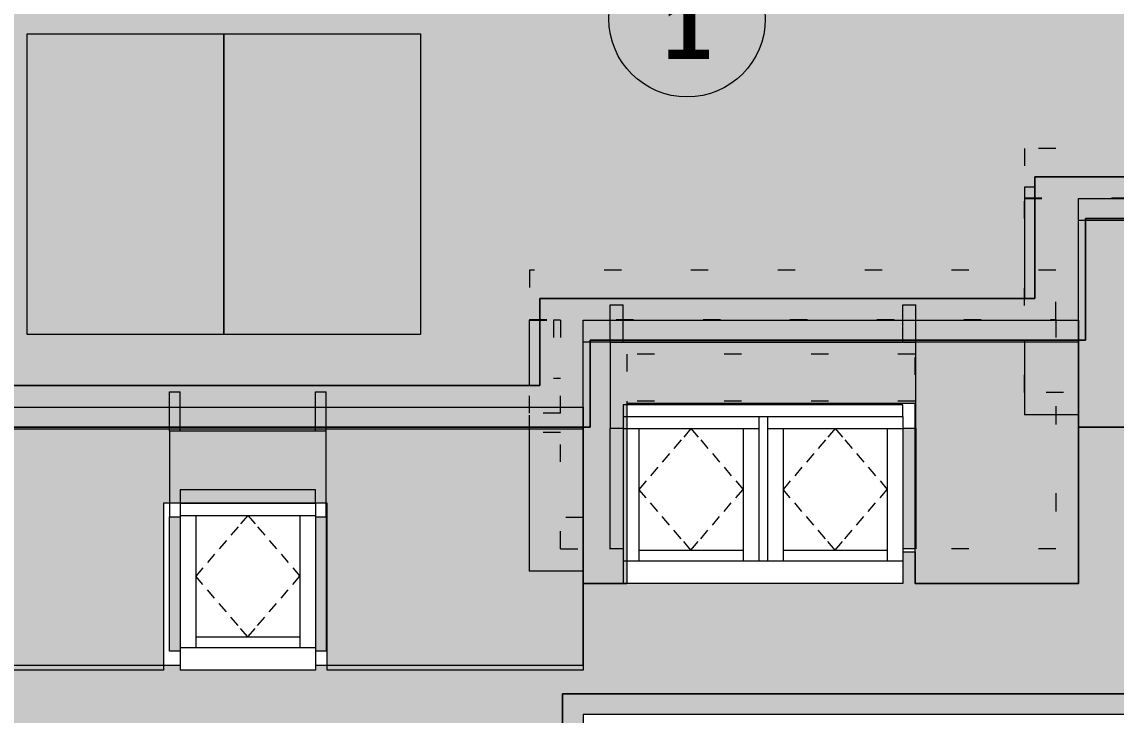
# Model space of a CAD drawing. Header units: metres. Extents: x -4 to 206, y -18 to 45.
# Drawn here: x 174.46 to 180.76, y 8.15 to 12.14 of the extents above; entities that cross this region are included whole.
import ezdxf

# ---------------------------------------------------------------- set-up
doc = ezdxf.new("R2010")
doc.units = ezdxf.units.M
doc.header["$MEASUREMENT"] = 0
doc.set_wipeout_variables(frame=1)
doc.linetypes.add('UNSICHTBAR', pattern=[0.4, 0, -0.4])
doc.linetypes.add('Wipeout_Contour', pattern=[1, 0, -1])
for name, color, linetype in [('110 Wand Aussen', 7, 'Continuous'), ('140 Brüstung', 7, 'Continuous'), ('310 Dachkonstruktion massiv', 7, 'Continuous'), ('325 Dachfenster', 7, 'Continuous'), ('330 Dachaufbau', 7, 'Continuous'), ('905 VP Beschriftung Übersicht.Übersicht', 7, 'Continuous'), ('925 Vorentwurf Beschriftung', 7, 'Continuous')]:
    doc.layers.add(name, color=color, linetype=linetype)
doc.styles.add('ERSTELLTER_STIL_8', font='arial.ttf')

# ---------------------------------------------------------------- blocks, each defined once
blk = doc.blocks.new('Wand_7_3', base_point=(177.6942, 10.4183))
at = {"layer": '110 Wand Aussen', "color": 7, "linetype": 'Continuous', "lineweight": 13, "flags": 128}
for points in [[(177.3842, 10.4183), (177.3842, 8.9733)], [(177.5642, 10.4183), (177.3842, 10.4183)], [(177.5692, 10.4183), (177.5642, 10.4183)], [(177.6892, 10.4183), (177.5692, 10.4183)], [(177.6942, 10.4183), (177.6892, 10.4183)], [(177.6942, 8.9733), (177.6942, 10.4183)], [(177.5642, 8.9733), (177.3842, 8.9733)], [(177.5692, 8.9733), (177.5642, 8.9733)], [(177.6892, 8.9733), (177.5692, 8.9733)], [(177.6942, 8.9733), (177.6892, 8.9733)]]:
    blk.add_lwpolyline(points, dxfattribs=at)
blk = doc.blocks.new('Wand_12_3', base_point=(180.5442, 11.1839))
at = {"layer": '110 Wand Aussen', "color": 7, "linetype": 'Continuous', "lineweight": 13, "flags": 128}
for points in [[(180.2342, 11.1839), (180.2342, 9.8733)], [(180.4142, 11.1839), (180.2342, 11.1839)], [(180.4192, 11.1839), (180.4142, 11.1839)], [(180.5392, 11.1839), (180.4192, 11.1839)], [(180.5442, 11.1839), (180.5392, 11.1839)], [(180.5442, 9.8733), (180.5442, 11.1839)], [(180.4142, 9.8733), (180.2342, 9.8733)], [(180.4192, 9.8733), (180.4142, 9.8733)], [(180.5392, 9.8733), (180.4192, 9.8733)], [(180.5442, 9.8733), (180.5392, 9.8733)]]:
    blk.add_lwpolyline(points, dxfattribs=at)
blk = doc.blocks.new('Wand_144_3', base_point=(177.5642, 10.4233))
at = {"color": 254, "linetype": 'Wipeout_Contour', "lineweight": 0, "ltscale": 710.873186}
blk.add_wipeout([(177.4442, 10.5434), (177.734, 10.3035), (177.7341, 10.3035), (177.7341, 10.5434)], dxfattribs=at).dxf.layer = '140 Brüstung'
at = {"color": 254, "linetype": 'Wipeout_Contour', "lineweight": 0, "ltscale": 533.920041}
blk.add_wipeout([(177.734, 9.8034), (177.4442, 10.0434), (177.4442, 9.8034)], dxfattribs=at).dxf.layer = '140 Brüstung'
at = {"color": 254, "linetype": 'Wipeout_Contour', "lineweight": 0, "ltscale": 533.629245}
blk.add_wipeout([(177.7341, 10.3035), (177.734, 10.3035), (177.7341, 10.3034)], dxfattribs=at).dxf.layer = '140 Brüstung'
at = {"color": 254, "linetype": 'Wipeout_Contour', "lineweight": 0, "ltscale": 710.75869}
blk.add_wipeout([(177.4442, 10.0434), (177.734, 9.8034), (177.7341, 9.8034), (177.7341, 10.0434)], dxfattribs=at).dxf.layer = '140 Brüstung'
at = {"color": 254, "linetype": 'Wipeout_Contour', "lineweight": 0, "ltscale": 889.087259}
blk.add_wipeout([(177.4442, 10.3035), (177.4442, 10.0434), (177.7341, 10.0434), (177.7341, 10.3034), (177.734, 10.3035)], dxfattribs=at).dxf.layer = '140 Brüstung'
at = {"color": 254, "linetype": 'Wipeout_Contour', "lineweight": 0, "ltscale": 534.004034}
blk.add_wipeout([(177.4442, 10.3035), (177.734, 10.3035), (177.4442, 10.5434)], dxfattribs=at).dxf.layer = '140 Brüstung'
at = {"layer": '140 Brüstung', "color": 7, "linetype": 'Continuous', "lineweight": 18, "flags": 128}
for points in [[(177.4442, 10.5434), (177.7341, 10.5434)], [(177.4442, 10.5434), (177.4442, 10.0434)]]:
    blk.add_lwpolyline(points, dxfattribs=at)
at = {"color": 254, "linetype": 'Wipeout_Contour', "lineweight": 0, "ltscale": 712.076614}
blk.add_wipeout([(177.7341, 10.3032), (177.7341, 9.8034), (177.7343, 9.8034), (177.7343, 10.3032)], dxfattribs=at).dxf.layer = '140 Brüstung'
at = {"layer": '140 Brüstung', "color": 7, "linetype": 'Continuous', "lineweight": 18}
for p, q in [((177.7341, 10.3034), (177.7341, 10.3035)), ((177.7341, 10.3034), (177.7341, 10.3032)), ((177.7341, 10.3032), (177.7341, 9.8034)), ((177.7341, 9.8034), (177.734, 9.8034))]:
    blk.add_line(p, q, dxfattribs=at)
at = {"layer": '140 Brüstung', "color": 7, "linetype": 'Continuous', "lineweight": 18, "flags": 128}
blk.add_lwpolyline([(177.7343, 9.8034), (177.7343, 10.3032)], dxfattribs=at)
blk = doc.blocks.new('Wand_145_3', base_point=(180.4142, 11.1233))
at = {"color": 254, "linetype": 'Wipeout_Contour', "lineweight": 0, "ltscale": 722.420857}
blk.add_wipeout([(180.2942, 11.2434), (180.584, 11.0035), (180.5841, 11.0035), (180.5841, 11.2434)], dxfattribs=at).dxf.layer = '140 Brüstung'
at = {"color": 254, "linetype": 'Wipeout_Contour', "lineweight": 0, "ltscale": 542.54014}
blk.add_wipeout([(180.584, 10.3035), (180.2942, 10.5434), (180.2942, 10.3035)], dxfattribs=at).dxf.layer = '140 Brüstung'
at = {"color": 254, "linetype": 'Wipeout_Contour', "lineweight": 0, "ltscale": 542.290334}
blk.add_wipeout([(180.5841, 11.0035), (180.584, 11.0035), (180.5841, 11.0034)], dxfattribs=at).dxf.layer = '140 Brüstung'
at = {"color": 254, "linetype": 'Wipeout_Contour', "lineweight": 0, "ltscale": 722.253828}
blk.add_wipeout([(180.2942, 10.5434), (180.584, 10.3035), (180.5841, 10.3035), (180.5841, 10.5434)], dxfattribs=at).dxf.layer = '140 Brüstung'
at = {"color": 254, "linetype": 'Wipeout_Contour', "lineweight": 0, "ltscale": 903.496325}
blk.add_wipeout([(180.2942, 11.0035), (180.2942, 10.5434), (180.5841, 10.5434), (180.5841, 11.0034), (180.584, 11.0035)], dxfattribs=at).dxf.layer = '140 Brüstung'
at = {"color": 254, "linetype": 'Wipeout_Contour', "lineweight": 0, "ltscale": 542.662816}
blk.add_wipeout([(180.2942, 11.0035), (180.584, 11.0035), (180.2942, 11.2434)], dxfattribs=at).dxf.layer = '140 Brüstung'
at = {"layer": '140 Brüstung', "color": 7, "linetype": 'Continuous', "lineweight": 18, "flags": 128}
for points in [[(180.2942, 11.2434), (180.5841, 11.2434)], [(180.2942, 11.2434), (180.2942, 10.5434)]]:
    blk.add_lwpolyline(points, dxfattribs=at)
at = {"color": 254, "linetype": 'Wipeout_Contour', "lineweight": 0, "ltscale": 723.596616}
blk.add_wipeout([(180.5841, 11.0032), (180.5841, 10.3035), (180.5843, 10.3035), (180.5843, 11.0032)], dxfattribs=at).dxf.layer = '140 Brüstung'
at = {"layer": '140 Brüstung', "color": 7, "linetype": 'Continuous', "lineweight": 18}
for p, q in [((180.5841, 11.0034), (180.5841, 11.0035)), ((180.5841, 11.0034), (180.5841, 11.0032)), ((180.5841, 11.0032), (180.5841, 10.3035)), ((180.5841, 10.3035), (180.584, 10.3035))]:
    blk.add_line(p, q, dxfattribs=at)
at = {"layer": '140 Brüstung', "color": 7, "linetype": 'Continuous', "lineweight": 18, "flags": 128}
blk.add_lwpolyline([(180.5843, 10.3035), (180.5843, 11.0032)], dxfattribs=at)
blk = doc.blocks.new('Wand_172_3', base_point=(172.0642, 9.9233))
at = {"color": 254, "linetype": 'Wipeout_Contour', "lineweight": 0, "ltscale": 518.011704}
blk.add_wipeout([(172.2343, 9.8032), (172.2341, 9.8033), (172.2341, 9.8032)], dxfattribs=at).dxf.layer = '140 Brüstung'
at = {"color": 254, "linetype": 'Wipeout_Contour', "lineweight": 0, "ltscale": 533.543053}
blk.add_wipeout([(177.734, 9.8034), (177.7341, 9.8033), (177.7341, 9.8034)], dxfattribs=at).dxf.layer = '140 Brüstung'
at = {"color": 254, "linetype": 'Wipeout_Contour', "lineweight": 0, "ltscale": 700.483587}
blk.add_wipeout([(177.4442, 10.0434), (172.2341, 10.0434), (172.2341, 9.8034), (177.4442, 9.8034)], dxfattribs=at).dxf.layer = '140 Brüstung'
at = {"color": 254, "linetype": 'Wipeout_Contour', "lineweight": 0, "ltscale": 712.058917}
blk.add_wipeout([(177.7341, 9.8033), (177.7343, 9.8032), (177.7343, 9.8034), (177.7341, 9.8034)], dxfattribs=at).dxf.layer = '140 Brüstung'
at = {"layer": '140 Brüstung', "color": 7, "linetype": 'Continuous', "lineweight": 18, "flags": 128}
blk.add_lwpolyline([(177.4442, 10.0434), (172.2341, 10.0434)], dxfattribs=at)
at = {"color": 254, "linetype": 'Wipeout_Contour', "lineweight": 0, "ltscale": 690.094685}
blk.add_wipeout([(172.2341, 9.8034), (172.2341, 9.8033), (172.2343, 9.8032), (172.2343, 9.8034)], dxfattribs=at).dxf.layer = '140 Brüstung'
at = {"color": 254, "linetype": 'Wipeout_Contour', "lineweight": 0, "ltscale": 878.552689}
blk.add_wipeout([(177.7341, 9.8033), (177.734, 9.8034), (172.2343, 9.8034), (172.2343, 9.8032), (177.7341, 9.8032)], dxfattribs=at).dxf.layer = '140 Brüstung'
at = {"layer": '140 Brüstung', "color": 7, "linetype": 'Continuous', "lineweight": 18}
for p in [(172.2341, 9.8033), (172.2343, 9.8034)]:
    blk.add_line(p, (172.2341, 9.8034), dxfattribs=at)
at = {"color": 254, "linetype": 'Wipeout_Contour', "lineweight": 0, "ltscale": 534.486729}
blk.add_wipeout([(177.7341, 9.8033), (177.7341, 9.8032), (177.7343, 9.8032)], dxfattribs=at).dxf.layer = '140 Brüstung'
at = {"layer": '140 Brüstung', "color": 7, "linetype": 'Continuous', "lineweight": 18}
for p, q in [((177.734, 9.8034), (172.2343, 9.8034)), ((177.7341, 9.8034), (177.734, 9.8034))]:
    blk.add_line(p, q, dxfattribs=at)
at = {"layer": '140 Brüstung', "color": 7, "linetype": 'Continuous', "lineweight": 18, "flags": 128}
for points in [[(172.2343, 9.8032), (177.7343, 9.8032)], [(177.7343, 9.8032), (177.7343, 9.8034)]]:
    blk.add_lwpolyline(points, dxfattribs=at)
blk = doc.blocks.new('Wand_174_3', base_point=(177.5642, 10.4233))
at = {"color": 254, "linetype": 'Wipeout_Contour', "lineweight": 0, "ltscale": 534.569961}
blk.add_wipeout([(177.7343, 10.3032), (177.7341, 10.3034), (177.7341, 10.3032)], dxfattribs=at).dxf.layer = '140 Brüstung'
at = {"color": 254, "linetype": 'Wipeout_Contour', "lineweight": 0, "ltscale": 542.164626}
blk.add_wipeout([(180.584, 10.3035), (180.5841, 10.3034), (180.5841, 10.3035)], dxfattribs=at).dxf.layer = '140 Brüstung'
at = {"color": 254, "linetype": 'Wipeout_Contour', "lineweight": 0, "ltscale": 717.271458}
blk.add_wipeout([(180.2942, 10.5434), (177.7341, 10.5434), (177.7341, 10.3035), (180.2942, 10.3035)], dxfattribs=at).dxf.layer = '140 Brüstung'
at = {"color": 254, "linetype": 'Wipeout_Contour', "lineweight": 0, "ltscale": 723.554374}
blk.add_wipeout([(180.5841, 10.3034), (180.5843, 10.3032), (180.5843, 10.3035), (180.5841, 10.3035)], dxfattribs=at).dxf.layer = '140 Brüstung'
at = {"layer": '140 Brüstung', "color": 7, "linetype": 'Continuous', "lineweight": 18, "flags": 128}
blk.add_lwpolyline([(180.2942, 10.5434), (177.7341, 10.5434)], dxfattribs=at)
at = {"color": 254, "linetype": 'Wipeout_Contour', "lineweight": 0, "ltscale": 712.173864}
blk.add_wipeout([(177.7341, 10.3035), (177.7341, 10.3034), (177.7343, 10.3032), (177.7343, 10.3035)], dxfattribs=at).dxf.layer = '140 Brüstung'
at = {"color": 254, "linetype": 'Wipeout_Contour', "lineweight": 0, "ltscale": 898.213795}
blk.add_wipeout([(180.5841, 10.3034), (180.584, 10.3035), (177.7343, 10.3035), (177.7343, 10.3032), (180.5841, 10.3032)], dxfattribs=at).dxf.layer = '140 Brüstung'
at = {"layer": '140 Brüstung', "color": 7, "linetype": 'Continuous', "lineweight": 18}
for p in [(177.7341, 10.3034), (177.7343, 10.3035)]:
    blk.add_line(p, (177.7341, 10.3035), dxfattribs=at)
at = {"color": 254, "linetype": 'Wipeout_Contour', "lineweight": 0, "ltscale": 543.106306}
blk.add_wipeout([(180.5841, 10.3034), (180.5841, 10.3032), (180.5843, 10.3032)], dxfattribs=at).dxf.layer = '140 Brüstung'
at = {"layer": '140 Brüstung', "color": 7, "linetype": 'Continuous', "lineweight": 18}
for p, q in [((180.584, 10.3035), (177.7343, 10.3035)), ((180.5841, 10.3035), (180.584, 10.3035))]:
    blk.add_line(p, q, dxfattribs=at)
at = {"layer": '140 Brüstung', "color": 7, "linetype": 'Continuous', "lineweight": 18, "flags": 128}
for points in [[(177.7343, 10.3032), (180.5843, 10.3032)], [(180.5843, 10.3032), (180.5843, 10.3035)]]:
    blk.add_lwpolyline(points, dxfattribs=at)
blk = doc.blocks.new('Wand_175_3', base_point=(180.4142, 11.1233))
at = {"color": 254, "linetype": 'Wipeout_Contour', "lineweight": 0, "ltscale": 543.227929}
blk.add_wipeout([(180.5843, 11.0032), (180.5841, 11.0034), (180.5841, 11.0032)], dxfattribs=at).dxf.layer = '140 Brüstung'
at = {"color": 254, "linetype": 'Wipeout_Contour', "lineweight": 0, "ltscale": 548.698682}
blk.add_wipeout([(182.7443, 11.0034), (182.7441, 11.0032), (182.7443, 11.0032)], dxfattribs=at).dxf.layer = '140 Brüstung'
at = {"color": 254, "linetype": 'Wipeout_Contour', "lineweight": 0, "ltscale": 728.01997}
blk.add_wipeout([(182.7443, 11.2434), (180.5841, 11.2434), (180.5841, 11.0035), (182.7443, 11.0035)], dxfattribs=at).dxf.layer = '140 Brüstung'
at = {"layer": '140 Brüstung', "color": 7, "linetype": 'Continuous', "lineweight": 18, "flags": 128}
blk.add_lwpolyline([(182.7443, 11.2434), (180.5841, 11.2434)], dxfattribs=at)
at = {"color": 254, "linetype": 'Wipeout_Contour', "lineweight": 0, "ltscale": 723.722014}
blk.add_wipeout([(180.5841, 11.0035), (180.5841, 11.0034), (180.5843, 11.0032), (180.5843, 11.0035)], dxfattribs=at).dxf.layer = '140 Brüstung'
at = {"color": 254, "linetype": 'Wipeout_Contour', "lineweight": 0, "ltscale": 727.990697}
blk.add_wipeout([(182.7441, 11.0035), (180.5843, 11.0035), (180.5843, 11.0032), (182.7441, 11.0032)], dxfattribs=at).dxf.layer = '140 Brüstung'
at = {"layer": '140 Brüstung', "color": 7, "linetype": 'Continuous', "lineweight": 18}
for p in [(180.5841, 11.0034), (180.5843, 11.0035)]:
    blk.add_line(p, (180.5841, 11.0035), dxfattribs=at)
at = {"color": 254, "linetype": 'Wipeout_Contour', "lineweight": 0, "ltscale": 732.345985}
blk.add_wipeout([(182.7441, 11.0035), (182.7441, 11.0032), (182.7443, 11.0034), (182.7443, 11.0035)], dxfattribs=at).dxf.layer = '140 Brüstung'
at = {"layer": '140 Brüstung', "color": 7, "linetype": 'Continuous', "lineweight": 18}
for p, q in [((182.7441, 11.0035), (180.5843, 11.0035)), ((182.7443, 11.0035), (182.7441, 11.0035)), ((182.7443, 11.0034), (182.7443, 11.0035))]:
    blk.add_line(p, q, dxfattribs=at)
at = {"layer": '140 Brüstung', "color": 7, "linetype": 'Continuous', "lineweight": 18, "flags": 128}
blk.add_lwpolyline([(180.5843, 11.0032), (182.7441, 11.0032)], dxfattribs=at)
blk = doc.blocks.new('Dachfläche_3_3', base_point=(180.2342, 10.0033))
at = {"layer": '310 Dachkonstruktion massiv', "color": 255, "linetype": 'UNSICHTBAR', "lineweight": 13, "flags": 128}
for points in [[(182.9143, 11.4062), (180.2342, 11.4062)], [(180.2342, 11.4062), (180.2342, 11.1233)], [(182.9143, 11.1233), (182.9143, 11.4062)], [(180.2342, 10.0033), (180.2342, 11.1233)], [(180.2342, 11.1233), (182.9143, 11.1233)], [(182.9143, 11.1233), (182.9143, 10.0033)], [(180.9593, 10.9227), (180.9593, 10.0033)], [(182.5893, 10.9227), (180.9593, 10.9227)], [(182.5893, 10.0033), (182.5893, 10.9227)], [(180.9593, 10.0033), (180.2342, 10.0033)], [(182.9143, 10.0033), (182.5893, 10.0033)]]:
    blk.add_lwpolyline(points, dxfattribs=at)
blk = doc.blocks.new('Dachfläche_4_3', base_point=(177.5643, 9.1033))
at = {"layer": '310 Dachkonstruktion massiv', "color": 255, "linetype": 'UNSICHTBAR', "lineweight": 13, "flags": 128}
for points in [[(177.3843, 10.4183), (177.5242, 10.4183)], [(177.3843, 9.8839), (177.3843, 10.4183)], [(177.5242, 10.4183), (177.5242, 10.0839)], [(177.5642, 10.4183), (177.5242, 10.4183)], [(177.5642, 10.4183), (177.5642, 10.0839)], [(177.6942, 9.1033), (177.6942, 10.4183)], [(177.6942, 10.4183), (180.4143, 10.4183)], [(180.4143, 10.4183), (180.4143, 9.1033)], [(177.5242, 10.0839), (177.5642, 10.0839)], [(177.5642, 9.8839), (177.5642, 10.0839)], [(177.9453, 9.9534), (177.9453, 9.1033)], [(179.6053, 9.9534), (177.9453, 9.9534)], [(179.6053, 9.1033), (179.6053, 9.9534)], [(177.5642, 9.8839), (177.3843, 9.8839)], [(177.5643, 9.1033), (177.5643, 9.2833)], [(177.6942, 9.2833), (177.5643, 9.2833)], [(177.5643, 9.1033), (177.6942, 9.1033)], [(177.9453, 9.1033), (177.6942, 9.1033)], [(180.4143, 9.1033), (179.6053, 9.1033)]]:
    blk.add_lwpolyline(points, dxfattribs=at)
blk = doc.blocks.new('Dachfläche_6_3', base_point=(180.2342, 10.0033))
at = {"layer": '310 Dachkonstruktion massiv', "color": 255, "linetype": 'UNSICHTBAR', "lineweight": 13, "flags": 128}
for points in [[(180.2342, 10.0033), (180.2342, 11.1183)], [(180.2342, 11.1183), (182.9143, 11.1183)], [(182.9143, 11.1183), (182.9143, 10.0033)], [(180.9593, 10.7839), (180.9593, 10.0033)], [(182.5893, 10.7839), (180.9593, 10.7839)], [(182.5893, 10.0033), (182.5893, 10.7839)], [(180.9593, 10.0033), (180.2342, 10.0033)], [(182.9143, 10.0033), (182.5893, 10.0033)]]:
    blk.add_lwpolyline(points, dxfattribs=at)
blk = doc.blocks.new('Dachfläche_7_3', base_point=(177.5643, 9.1033))
at = {"layer": '310 Dachkonstruktion massiv', "color": 255, "linetype": 'UNSICHTBAR', "lineweight": 13, "flags": 128}
for points in [[(180.4143, 10.7062), (177.3843, 10.7062)], [(177.3843, 10.7062), (177.3843, 10.4233)], [(180.4143, 10.4233), (180.4143, 10.7062)], [(177.3843, 9.772), (177.3843, 10.4233)], [(177.3843, 10.4233), (180.4143, 10.4233)], [(180.4143, 10.4233), (180.4143, 9.1033)], [(177.9453, 10.2233), (177.9453, 9.1033)], [(179.6053, 10.2233), (177.9453, 10.2233)], [(179.6053, 9.1033), (179.6053, 10.2233)], [(177.5643, 9.772), (177.3843, 9.772)], [(177.5643, 9.1033), (177.5643, 9.772)], [(177.9453, 9.1033), (177.5643, 9.1033)], [(180.4143, 9.1033), (179.6053, 9.1033)]]:
    blk.add_lwpolyline(points, dxfattribs=at)
blk = doc.blocks.new('VELUX SlopeRoofBundle[8]_3', base_point=(168.0292, 39.9833))
at = {"color": 254, "linetype": 'Wipeout_Contour', "lineweight": 0, "ltscale": 703.874965}
blk.add_wipeout([(175.3742, 8.4033), (176.1542, 8.4033), (176.1542, 8.5321), (175.3742, 8.5321)], dxfattribs=at).dxf.layer = '325 Dachfenster'
at = {"layer": '325 Dachfenster', "linetype": 'Continuous', "lineweight": 0, "flags": 128}
blk.add_lwpolyline([(176.1542, 8.4033), (175.3742, 8.4033)], dxfattribs=at)
at = {"color": 254, "linetype": 'Wipeout_Contour', "lineweight": 0, "ltscale": 703.971846}
blk.add_wipeout([(175.3742, 8.5321), (176.1542, 8.5321), (176.1542, 9.365), (175.3742, 9.365)], dxfattribs=at).dxf.layer = '325 Dachfenster'
at = {"layer": '325 Dachfenster', "linetype": 'Continuous', "lineweight": 0, "flags": 128}
for points in [[(175.3742, 9.365), (176.1542, 9.365)], [(175.3742, 9.365), (175.3742, 9.2873), (175.3742, 8.5321), (175.3742, 8.5133), (175.3742, 8.4033)], [(176.1542, 9.365), (176.1542, 9.2873), (176.1542, 8.5321), (176.1542, 8.5133), (176.1542, 8.4033)], [(175.3742, 9.2943), (176.1542, 9.2943)], [(175.4642, 9.2943), (175.4642, 8.5321)], [(175.7642, 9.2943), (175.7227, 9.246)], [(175.7642, 9.2943), (175.8058, 9.246)], [(176.0642, 9.2943), (176.0642, 8.5321)], [(175.7082, 9.2291), (175.6667, 9.1807)], [(175.8203, 9.2291), (175.8618, 9.1807)], [(175.6407, 9.1505), (175.5992, 9.1022)], [(175.8877, 9.1505), (175.9293, 9.1022)], [(175.5732, 9.0719), (175.5317, 9.0236)], [(175.9552, 9.0719), (175.9967, 9.0236)], [(175.5058, 8.9934), (175.4642, 8.945)], [(175.5058, 8.8967), (175.4642, 8.945)], [(176.0227, 8.9934), (176.0642, 8.945)], [(176.0227, 8.8967), (176.0642, 8.945)], [(175.5732, 8.8181), (175.5317, 8.8665)], [(175.9552, 8.8181), (175.9967, 8.8665)], [(175.6407, 8.7395), (175.5992, 8.7879)], [(175.8877, 8.7395), (175.9293, 8.7879)], [(175.7082, 8.661), (175.6667, 8.7093)], [(175.8203, 8.661), (175.8618, 8.7093)], [(175.7642, 8.5957), (175.7227, 8.6441)], [(175.7642, 8.5957), (175.8058, 8.6441)], [(175.4642, 8.5957), (176.0642, 8.5957)], [(176.1542, 8.5321), (175.3742, 8.5321)]]:
    blk.add_lwpolyline(points, dxfattribs=at)
blk = doc.blocks.new('Dachfläche_12_3', base_point=(176.2142, 8.5133))
at = {"layer": '325 Dachfenster', "linetype": 'Continuous', "lineweight": 0, "true_color": 0x000000}
for points in [[(175.3742, 8.5321), (175.3742, 9.2873), (175.3142, 9.2873), (175.3142, 8.5133), (175.3742, 8.5133)], [(176.1542, 8.5133), (176.2142, 8.5133), (176.2142, 9.2873), (176.1542, 9.2873), (176.1542, 8.5321)]]:
    blk.add_hatch(color=18, dxfattribs=at).paths.add_polyline_path(points)
at = {"layer": '325 Dachfenster', "color": 7, "linetype": 'Continuous', "lineweight": 13, "true_color": 0xf4f4f4, "flags": 128}
for points in [[(175.3142, 10.0061), (175.3742, 10.0061)], [(175.3142, 9.7822), (175.3142, 10.0061)], [(175.3742, 9.7822), (175.3742, 10.0061)], [(176.1542, 10.0061), (176.2142, 10.0061)], [(176.1542, 9.7822), (176.1542, 10.0061)], [(176.2142, 9.7822), (176.2142, 10.0061)], [(175.3142, 9.7822), (176.2142, 9.7822)], [(175.3142, 9.7822), (175.3142, 9.2873)], [(176.2142, 9.2873), (176.2142, 9.7822)], [(175.3742, 9.4428), (175.3742, 9.365)], [(176.1542, 9.4428), (175.3742, 9.4428)], [(176.1542, 9.365), (176.1542, 9.4428)], [(175.3142, 9.2873), (175.3742, 9.2873)], [(175.3142, 8.5133), (175.3142, 9.2873)], [(176.1542, 9.2873), (176.2142, 9.2873)], [(176.2142, 9.2873), (176.2142, 8.5133)], [(175.3742, 8.5133), (175.3142, 8.5133)], [(176.2142, 8.5133), (176.1542, 8.5133)]]:
    blk.add_lwpolyline(points, dxfattribs=at)
at = {"layer": '325 Dachfenster', "linetype": 'Continuous', "lineweight": 0}
blk.add_blockref('VELUX SlopeRoofBundle[8]_3', (168.0292, 39.9833), dxfattribs=at)
blk = doc.blocks.new('VELUX SlopeRoofBundle[12]_3', base_point=(168.0292, 39.9833))
at = {"color": 254, "linetype": 'Wipeout_Contour', "lineweight": 0, "ltscale": 714.210862}
blk.add_wipeout([(177.9242, 9.0321), (177.9242, 8.9033), (178.7292, 8.9033), (178.7292, 9.0321)], dxfattribs=at).dxf.layer = '325 Dachfenster'
at = {"color": 254, "linetype": 'Wipeout_Contour', "lineweight": 0, "ltscale": 717.426806}
blk.add_wipeout([(178.7292, 8.9033), (179.5342, 8.9033), (179.5342, 9.0321), (178.7292, 9.0321)], dxfattribs=at).dxf.layer = '325 Dachfenster'
at = {"layer": '325 Dachfenster', "linetype": 'Continuous', "lineweight": 0, "flags": 128}
blk.add_lwpolyline([(179.5342, 8.9033), (178.7292, 8.9033), (177.9242, 8.9033)], dxfattribs=at)
at = {"color": 254, "linetype": 'Wipeout_Contour', "lineweight": 0, "ltscale": 715.919238}
blk.add_wipeout([(177.9242, 9.0321), (179.5342, 9.0321), (179.5342, 9.865), (177.9242, 9.865)], dxfattribs=at).dxf.layer = '325 Dachfenster'
at = {"layer": '325 Dachfenster', "linetype": 'Continuous', "lineweight": 0, "flags": 128}
for points in [[(177.9242, 9.865), (178.7042, 9.865), (178.7542, 9.865), (179.5342, 9.865)], [(177.9242, 9.865), (177.9242, 9.7978), (177.9242, 9.1033), (177.9242, 9.0321), (177.9242, 8.9033)], [(178.7042, 9.865), (178.7042, 9.0321)], [(178.7542, 9.865), (178.7542, 9.0321)], [(179.5342, 9.865), (179.5342, 9.7978), (179.5342, 9.1033), (179.5342, 9.0321), (179.5342, 8.9033)], [(177.9242, 9.7943), (178.7042, 9.7943)], [(178.0142, 9.7943), (178.0142, 9.0321)], [(178.3142, 9.7943), (178.2727, 9.746)], [(178.3142, 9.7943), (178.3558, 9.746)], [(178.6142, 9.7943), (178.6142, 9.0321)], [(178.7542, 9.7943), (179.5342, 9.7943)], [(178.8442, 9.7943), (178.8442, 9.0321)], [(179.1442, 9.7943), (179.1027, 9.746)], [(179.1442, 9.7943), (179.1858, 9.746)], [(179.4442, 9.7943), (179.4442, 9.0321)], [(178.2582, 9.7291), (178.2167, 9.6807)], [(178.3703, 9.7291), (178.4118, 9.6807)], [(179.0882, 9.7291), (179.0467, 9.6807)], [(179.2003, 9.7291), (179.2418, 9.6807)], [(178.1907, 9.6505), (178.1492, 9.6022)], [(178.4377, 9.6505), (178.4793, 9.6022)], [(179.0207, 9.6505), (178.9792, 9.6022)], [(179.2677, 9.6505), (179.3093, 9.6022)], [(178.1232, 9.5719), (178.0817, 9.5236)], [(178.5052, 9.5719), (178.5467, 9.5236)], [(178.9532, 9.5719), (178.9117, 9.5236)], [(179.3352, 9.5719), (179.3767, 9.5236)], [(178.0558, 9.4934), (178.0142, 9.445)], [(178.5727, 9.4934), (178.6142, 9.445)], [(178.8858, 9.4934), (178.8442, 9.445)], [(179.4027, 9.4934), (179.4442, 9.445)], [(178.0558, 9.3967), (178.0142, 9.445)], [(178.5727, 9.3967), (178.6142, 9.445)], [(178.8858, 9.3967), (178.8442, 9.445)], [(179.4027, 9.3967), (179.4442, 9.445)], [(178.1232, 9.3181), (178.0817, 9.3665)], [(178.5052, 9.3181), (178.5467, 9.3665)], [(178.9532, 9.3181), (178.9117, 9.3665)], [(179.3352, 9.3181), (179.3767, 9.3665)], [(178.1907, 9.2395), (178.1492, 9.2879)], [(178.4377, 9.2395), (178.4793, 9.2879)], [(179.0207, 9.2395), (178.9792, 9.2879)], [(179.2677, 9.2395), (179.3093, 9.2879)], [(178.2582, 9.161), (178.2167, 9.2093)], [(178.3703, 9.161), (178.4118, 9.2093)], [(179.0882, 9.161), (179.0467, 9.2093)], [(179.2003, 9.161), (179.2418, 9.2093)], [(178.3142, 9.0957), (178.2727, 9.1441)], [(178.3142, 9.0957), (178.3558, 9.1441)], [(179.1442, 9.0957), (179.1027, 9.1441)], [(179.1442, 9.0957), (179.1858, 9.1441)], [(178.0142, 9.0957), (178.6142, 9.0957)], [(178.8442, 9.0957), (179.4442, 9.0957)], [(179.5342, 9.0321), (177.9242, 9.0321)]]:
    blk.add_lwpolyline(points, dxfattribs=at)
blk = doc.blocks.new('Dachfläche_16_3', base_point=(179.6092, 9.1033))
at = {"layer": '325 Dachfenster', "linetype": 'Continuous', "lineweight": 0, "true_color": 0x000000}
for points in [[(177.9242, 9.7978), (177.8492, 9.7978), (177.8492, 9.1033), (177.9242, 9.1033)], [(179.5342, 9.7978), (179.5342, 9.1033), (179.6092, 9.1033), (179.6092, 9.7978)]]:
    blk.add_hatch(color=18, dxfattribs=at).paths.add_polyline_path(points)
at = {"layer": '325 Dachfenster', "color": 7, "linetype": 'Continuous', "lineweight": 13, "true_color": 0xf4f4f4, "flags": 128}
for points in [[(177.8492, 10.5061), (177.9242, 10.5061)], [(177.8492, 10.2928), (177.8492, 10.5061)], [(177.9242, 10.2928), (177.9242, 10.5061)], [(179.5342, 10.5061), (179.6092, 10.5061)], [(179.5342, 10.2928), (179.5342, 10.5061)], [(179.6092, 10.2928), (179.6092, 10.5061)], [(177.8492, 10.2928), (179.6092, 10.2928)], [(177.8492, 10.2928), (177.8492, 9.7978)], [(179.6092, 9.7978), (179.6092, 10.2928)], [(177.9242, 9.9323), (177.9242, 9.865)], [(179.5342, 9.9323), (177.9242, 9.9323)], [(179.5342, 9.865), (179.5342, 9.9323)], [(177.8492, 9.7978), (177.9242, 9.7978)], [(177.8492, 9.1033), (177.8492, 9.7978)], [(179.5342, 9.7978), (179.6092, 9.7978)], [(179.6092, 9.7978), (179.6092, 9.1033)], [(177.9242, 9.1033), (177.8492, 9.1033)], [(179.6092, 9.1033), (179.5342, 9.1033)]]:
    blk.add_lwpolyline(points, dxfattribs=at)
at = {"layer": '325 Dachfenster', "linetype": 'Continuous', "lineweight": 0}
blk.add_blockref('VELUX SlopeRoofBundle[12]_3', (168.0292, 39.9833), dxfattribs=at)
blk = doc.blocks.new('Dachfläche_20_3', base_point=(180.5442, 11.1183))
at = {"layer": '330 Dachaufbau', "linetype": 'Continuous', "lineweight": 0, "true_color": 0x000000}
blk.add_hatch(color=18, dxfattribs=at).paths.add_polyline_path([(182.7842, 9.8033), (182.7842, 11.1183), (180.5442, 11.1183), (180.5442, 9.8033), (180.909, 9.8033), (180.909, 10.5088), (182.569, 10.5088), (182.569, 9.8033)])
at = {"layer": '330 Dachaufbau', "color": 7, "linetype": 'Continuous', "lineweight": 18, "flags": 128}
for points in [[(180.5442, 11.1183), (182.7842, 11.1183)], [(180.5442, 9.8033), (180.5442, 11.1183)], [(182.7842, 11.1183), (182.7842, 9.8033)], [(180.909, 10.5088), (180.909, 9.8033)], [(182.569, 10.5088), (180.909, 10.5088)], [(182.569, 9.8033), (182.569, 10.5088)], [(180.909, 9.8033), (180.5442, 9.8033)], [(182.7842, 9.8033), (182.569, 9.8033)]]:
    blk.add_lwpolyline(points, dxfattribs=at)
blk = doc.blocks.new('Dachfläche_21_3', base_point=(172.1942, 9.9183))
at = {"layer": '330 Dachaufbau', "linetype": 'Continuous', "lineweight": 0, "true_color": 0x000000}
blk.add_hatch(color=18, dxfattribs=at).paths.add_polyline_path([(177.6942, 9.9183), (172.1942, 9.9183), (172.1942, 8.4033), (172.9791, 8.4033), (172.9791, 9.365), (173.9211, 9.365), (173.9211, 8.4033), (175.2791, 8.4033), (175.2791, 9.365), (176.2211, 9.365), (176.2211, 8.4033), (177.6942, 8.4033)])
at = {"layer": '330 Dachaufbau', "color": 7, "linetype": 'Continuous', "lineweight": 18, "flags": 128}
for points in [[(172.1942, 8.4033), (172.1942, 9.9183)], [(172.1942, 9.9183), (177.6942, 9.9183)], [(177.6942, 9.9183), (177.6942, 8.4033)], [(172.9791, 9.365), (172.9791, 8.4033)], [(173.9211, 9.365), (172.9791, 9.365)], [(173.9211, 8.4033), (173.9211, 9.365)], [(175.2791, 9.365), (175.2791, 8.4033)], [(176.2211, 9.365), (175.2791, 9.365)], [(176.2211, 8.4033), (176.2211, 9.365)], [(172.9791, 8.4033), (172.1942, 8.4033)], [(175.2791, 8.4033), (173.9211, 8.4033)], [(177.6942, 8.4033), (176.2211, 8.4033)]]:
    blk.add_lwpolyline(points, dxfattribs=at)
blk = doc.blocks.new('Dachfläche_22_3', base_point=(177.6942, 10.4183))
at = {"layer": '330 Dachaufbau', "linetype": 'Continuous', "lineweight": 0, "true_color": 0x000000}
blk.add_hatch(color=18, dxfattribs=at).paths.add_polyline_path([(179.6053, 9.9398), (179.6053, 8.9033), (180.5442, 8.9033), (180.5442, 10.4183), (177.6942, 10.4183), (177.6942, 8.9033), (177.9453, 8.9033), (177.9453, 9.9398)])
at = {"layer": '330 Dachaufbau', "color": 7, "linetype": 'Continuous', "lineweight": 18, "flags": 128}
for points in [[(177.6942, 8.9033), (177.6942, 10.4183)], [(177.6942, 10.4183), (180.5442, 10.4183)], [(180.5442, 10.4183), (180.5442, 8.9033)], [(177.9453, 9.9398), (177.9453, 8.9033)], [(179.6053, 9.9398), (177.9453, 9.9398)], [(179.6053, 8.9033), (179.6053, 9.9398)], [(177.9453, 8.9033), (177.6942, 8.9033)], [(180.5442, 8.9033), (179.6053, 8.9033)]]:
    blk.add_lwpolyline(points, dxfattribs=at)

msp = doc.modelspace()

# ---------------------------------------------------------------- hatches: boundary and pattern name
at = {"layer": '905 VP Beschriftung Übersicht.Übersicht', "linetype": 'Continuous', "lineweight": 0}
h = msp.add_hatch(color=255, dxfattribs=at)
h.paths.add_polyline_path([(168.3445, 9.7484), (168.3338, 18.3683), (170.5242, 18.3683), (170.5242, 17.4083), (170.9742, 17.4083), (170.9742, 15.5233), (173.4543, 15.5233), (173.4543, 15.5383), (173.4801, 15.5383), (173.4801, 15.9433), (175.2342, 15.9433), (175.2342, 15.5933), (175.5942, 15.5933), (175.5942, 13.8033), (178.2142, 13.8033), (178.2142, 15.5933), (179.1742, 15.5933), (179.1742, 15.9433), (180.6143, 15.9433), (180.6143, 17.9183), (181.3642, 17.9183), (181.3642, 18.3683), (183.2542, 18.3683), (183.2542, 15.5232), (186.6586, 15.5232), (186.6429, 11.8684), (185.7142, 11.8684), (185.7142, 10.1234), (183.0343, 10.1234), (183.0343, 11.2434), (180.2942, 11.2434), (180.2942, 10.5434), (177.4442, 10.5434), (177.4442, 10.0434), (171.9442, 10.0434), (171.9442, 8.7234), (169.3643, 8.7234), (169.3643, 9.7484)])
h.paths.add_polyline_path([(182.8042, 14.5233), (183.1342, 14.5233), (183.1342, 14.1933), (182.8042, 14.1933)], flags=0)
for points in [[(174.4934, 12.0658), (175.626, 12.0658), (175.626, 10.3358), (174.4934, 10.3358)], [(175.626, 12.0658), (176.7585, 12.0658), (176.7585, 10.3358), (175.626, 10.3358)], [(169.1142, 8.4032), (169.1142, 8.4332), (177.6942, 8.4332), (177.6942, 8.9033), (177.9453, 8.9033), (177.9453, 9.0856), (179.6053, 9.0856), (179.6053, 8.9033), (180.5442, 8.9033), (180.5442, 9.8033), (186.4402, 9.8033), (186.4402, 8.8933), (182.8942, 8.8933), (182.8942, 8.2683), (177.5742, 8.2683), (177.5742, 7.4952), (177.0181, 7.4183), (171.8442, 7.4183), (171.8442, 6.7774), (168.5362, 6.7774), (168.5362, 8.4032)]]:
    msp.add_hatch(color=255, dxfattribs=at).paths.add_polyline_path(points)
at = {"layer": '925 Vorentwurf Beschriftung', "linetype": 'Continuous', "lineweight": 13}
msp.add_hatch(color=255, dxfattribs=at).paths.add_polyline_path([(168.5382, 6.7733), (171.8442, 6.7774), (171.8442, 7.4183), (177.0181, 7.4183), (177.5742, 7.4952), (177.5742, 8.2683), (182.8942, 8.2683), (182.8942, 8.8933), (186.4402, 8.8933), (186.4397, 8.7733), (183.0142, 8.7733), (183.0142, 8.1483), (177.6942, 8.1483), (177.6942, 7.3912), (177.0479, 7.2983), (171.9642, 7.2983), (171.9642, 6.6533), (168.5383, 6.6533)])

# ---------------------------------------------------------------- linework, layer by layer
at = {"layer": '905 VP Beschriftung Übersicht.Übersicht', "color": 7, "linetype": 'Continuous', "lineweight": 13, "flags": 128}
msp.add_lwpolyline([(183.0343, 11.2434), (180.2942, 11.2434), (180.2942, 10.5434), (177.4442, 10.5434), (177.4442, 10.0434), (171.9442, 10.0434), (171.9442, 8.7234), (169.3643, 8.7234), (169.3643, 9.7484), (168.3445, 9.7484), (168.3338, 18.3683)], dxfattribs=at)
for points in [[(174.4934, 12.0658), (175.626, 12.0658), (175.626, 10.3358), (174.4934, 10.3358)], [(175.626, 12.0658), (176.7585, 12.0658), (176.7585, 10.3358), (175.626, 10.3358)], [(169.1142, 8.4032), (169.1142, 8.4332), (177.6942, 8.4332), (177.6942, 8.9033), (177.9453, 8.9033), (177.9453, 9.0856), (179.6053, 9.0856), (179.6053, 8.9033), (180.5442, 8.9033), (180.5442, 9.8033), (186.4402, 9.8033), (186.4402, 8.8933), (182.8942, 8.8933), (182.8942, 8.2683), (177.5742, 8.2683), (177.5742, 7.4952), (177.0181, 7.4183), (171.8442, 7.4183), (171.8442, 6.7774), (168.5362, 6.7774), (168.5362, 8.4032)]]:
    msp.add_lwpolyline(points, close=True, dxfattribs=at)
at = {"layer": '905 VP Beschriftung Übersicht.Übersicht', "color": 7, "linetype": 'Continuous', "lineweight": 13}
msp.add_circle((178.2921, 12.1532), 0.45, dxfattribs=at)
at = {"layer": '925 Vorentwurf Beschriftung', "color": 7, "linetype": 'Continuous', "lineweight": 13, "flags": 128}
msp.add_lwpolyline([(168.5382, 6.7733), (171.8442, 6.7774), (171.8442, 7.4183), (177.0181, 7.4183), (177.5742, 7.4952), (177.5742, 8.2683), (182.8942, 8.2683), (182.8942, 8.8933), (186.4402, 8.8933), (186.4397, 8.7733), (183.0142, 8.7733), (183.0142, 8.1483), (177.6942, 8.1483), (177.6942, 7.3912), (177.0479, 7.2983), (171.9642, 7.2983), (171.9642, 6.6533), (168.5383, 6.6533)], close=True, dxfattribs=at)

# ---------------------------------------------------------------- block references
at = {"layer": '110 Wand Aussen', "color": 7, "lineweight": 25}
for name, p in [('Wand_12_3', (180.5442, 11.1839)), ('Wand_7_3', (177.6942, 10.4183))]:
    msp.add_blockref(name, p, dxfattribs=at)

# ---------------------------------------------------------------- texts
at = {"layer": '905 VP Beschriftung Übersicht.Übersicht', "color": 7, "linetype": 'Continuous', "lineweight": 13, "insert": (178.2921, 11.9217), "char_height": 0.360003, "attachment_point": 8, "style": 'ERSTELLTER_STIL_8'}
msp.add_mtext('\\A1;{\\pqc;\\fHelvetica|b1|i0|c0|p0;\\W1.000000;1}', dxfattribs=at)

# ---------------------------------------------------------------- next in the draw order: block references
at = {"layer": '140 Brüstung', "color": 7, "lineweight": 25}
for name, p in [('Wand_145_3', (180.4142, 11.1233)), ('Wand_144_3', (177.5642, 10.4233))]:
    msp.add_blockref(name, p, dxfattribs=at)

# ---------------------------------------------------------------- next in the draw order: block references
at = {"layer": '140 Brüstung', "color": 7, "lineweight": 18}
for name, p in [('Wand_175_3', (180.4142, 11.1233)), ('Wand_174_3', (177.5642, 10.4233)), ('Wand_172_3', (172.0642, 9.9233))]:
    msp.add_blockref(name, p, dxfattribs=at)

# ---------------------------------------------------------------- next in the draw order: block references
at = {"layer": '310 Dachkonstruktion massiv', "color": 255, "linetype": 'UNSICHTBAR', "lineweight": 13}
for name, p in [('Dachfläche_3_3', (180.2342, 10.0033)), ('Dachfläche_6_3', (180.2342, 10.0033)), ('Dachfläche_7_3', (177.5643, 9.1033)), ('Dachfläche_4_3', (177.5643, 9.1033))]:
    msp.add_blockref(name, p, dxfattribs=at)
at = {"layer": '325 Dachfenster', "color": 7, "linetype": 'Continuous', "lineweight": 13, "true_color": 0xf4f4f4}
msp.add_blockref('Dachfläche_12_3', (176.2142, 8.5133), dxfattribs=at)
at = {"layer": '330 Dachaufbau', "color": 7, "linetype": 'Continuous', "lineweight": 18}
msp.add_blockref('Dachfläche_20_3', (180.5442, 11.1183), dxfattribs=at)

# ---------------------------------------------------------------- next in the draw order: block references
at = {"layer": '325 Dachfenster', "color": 7, "linetype": 'Continuous', "lineweight": 13, "true_color": 0xf4f4f4}
msp.add_blockref('Dachfläche_16_3', (179.6092, 9.1033), dxfattribs=at)
at = {"layer": '330 Dachaufbau', "color": 7, "linetype": 'Continuous', "lineweight": 18}
msp.add_blockref('Dachfläche_21_3', (172.1942, 9.9183), dxfattribs=at)

# ---------------------------------------------------------------- next in the draw order: hatches: boundary and pattern name
at = {"layer": '905 VP Beschriftung Übersicht.Übersicht', "linetype": 'Continuous', "lineweight": 13}
h = msp.add_hatch(color=255, dxfattribs=at)
h.paths.add_polyline_path([(171.2242, 15.7733), (171.2242, 18.6183), (168.0835, 18.6183), (168.0949, 9.4984), (169.1143, 9.4984), (169.1143, 8.4734), (172.1942, 8.4734), (172.1942, 9.7934), (177.6942, 9.7934), (177.6942, 10.2934), (180.5442, 10.2934), (180.5442, 10.9934), (182.7843, 10.9934), (182.7843, 9.8734), (185.9642, 9.8734), (185.9642, 11.6184), (186.8918, 11.6184), (186.9096, 15.7732), (183.5042, 15.7732), (183.5042, 18.6183), (180.3643, 18.6183), (180.3643, 16.1933), (178.0046, 16.1933), (178.0046, 14.0129), (175.8038, 14.0129), (175.8038, 16.1933), (173.2043, 16.1933), (173.2043, 15.7733)])
h.paths.add_polyline_path([(180.2942, 11.2434), (183.0343, 11.2434), (183.0343, 10.1234), (185.7142, 10.1234), (185.7142, 11.8684), (186.6429, 11.8684), (186.6586, 15.5232), (183.2542, 15.5232), (183.2542, 18.3683), (180.6143, 18.3683), (180.6143, 15.9433), (178.2546, 15.9433), (178.2546, 13.7629), (175.5538, 13.7629), (175.5538, 15.9433), (173.4543, 15.9433), (173.4543, 15.5233), (170.9742, 15.5233), (170.9742, 18.3683), (168.3338, 18.3683), (168.3445, 9.7484), (169.3643, 9.7484), (169.3643, 8.7234), (171.9442, 8.7234), (171.9442, 10.0434), (177.4442, 10.0434), (177.4442, 10.5434), (180.2942, 10.5434)], flags=0)

# ---------------------------------------------------------------- next in the draw order: linework, layer by layer
at = {"layer": '905 VP Beschriftung Übersicht.Übersicht', "color": 7, "linetype": 'Continuous', "lineweight": 13, "flags": 128}
for points in [[(183.5042, 18.6183), (180.3643, 18.6183), (180.3643, 16.1933), (178.0046, 16.1933), (178.0046, 14.0129), (175.8038, 14.0129), (175.8038, 16.1933), (173.2043, 16.1933), (173.2043, 15.7733), (171.2242, 15.7733), (171.2242, 18.6183), (168.0835, 18.6183), (168.0949, 9.4984), (169.1143, 9.4984), (169.1143, 8.4734), (172.1942, 8.4734), (172.1942, 9.7934), (177.6942, 9.7934), (177.6942, 10.2934), (180.5442, 10.2934), (180.5442, 10.9934), (182.7843, 10.9934)], [(183.2542, 18.3683), (180.6143, 18.3683), (180.6143, 15.9433), (178.2546, 15.9433), (178.2546, 13.7629), (175.5538, 13.7629), (175.5538, 15.9433), (173.4543, 15.9433), (173.4543, 15.5233), (170.9742, 15.5233), (170.9742, 18.3683), (168.3338, 18.3683), (168.3445, 9.7484), (169.3643, 9.7484), (169.3643, 8.7234), (171.9442, 8.7234), (171.9442, 10.0434), (177.4442, 10.0434), (177.4442, 10.5434), (180.2942, 10.5434), (180.2942, 11.2434), (183.0343, 11.2434)]]:
    msp.add_lwpolyline(points, dxfattribs=at)

# ---------------------------------------------------------------- next in the draw order: block references
at = {"layer": '330 Dachaufbau', "color": 7, "linetype": 'Continuous', "lineweight": 18}
msp.add_blockref('Dachfläche_22_3', (177.6942, 10.4183), dxfattribs=at)

doc.saveas('drawing.dxf')
